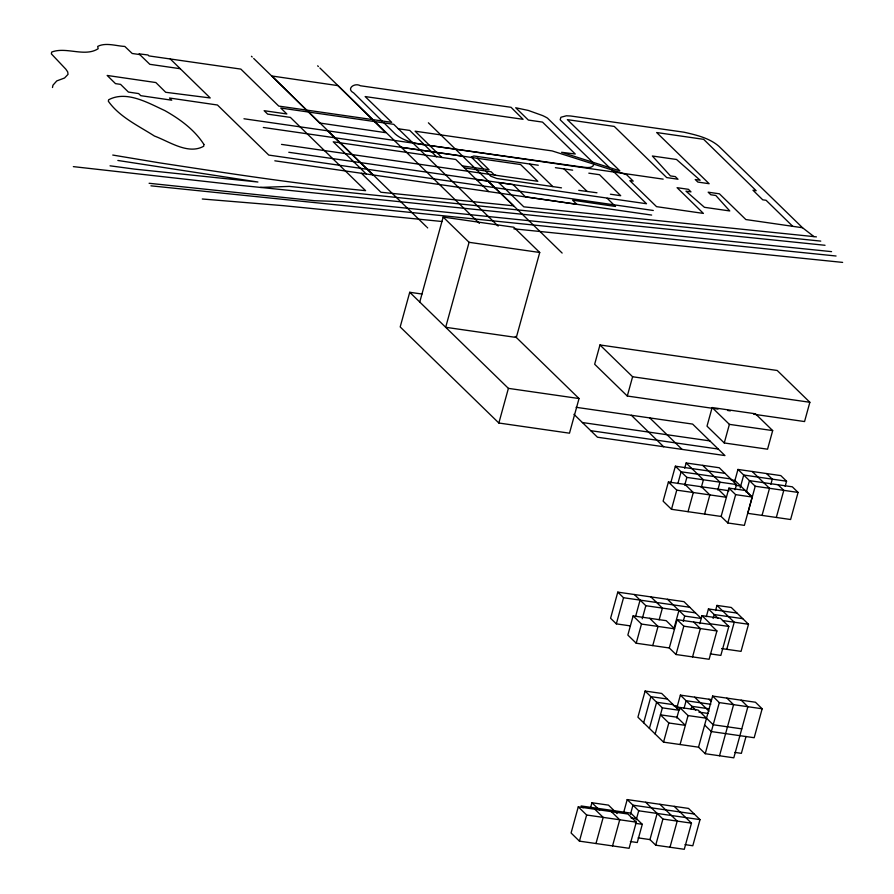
<?xml version="1.0" encoding="UTF-8"?>
<svg xmlns="http://www.w3.org/2000/svg" width="894" height="894" viewBox="0 0 894 894"><rect width="100%" height="100%" fill="white"/><g stroke="black" fill="none" stroke-linecap="round" stroke-linejoin="round"><path stroke-width="1.34" d="M52.478 87.523L52.958 85.198L56.769 80.918L64.536 78.013L68.045 74.347L67.698 71.9L65.832 69.173L51.371 53.886L51.673 52.064C66.156 46.443 84.751 57.384 98.15 48.723L97.703 46.41C105.738 42.219 116.131 46.007 124.814 46.443L132.2 53.484L139.743 54.568L149.812 64.312L180.275 68.726L210.213 97.96L165.703 92.283L155.858 82.55L107.168 75.454L115.494 83.634L120.578 84.371L128.412 92.071L138.615 93.568L140.794 95.68L171.737 100.195L169.491 98.016L217.454 105.011L268.781 155.087L653.29 210.481M421.957 294.037L409.731 292.282L400.188 326.925L498.852 423.018L569.489 433.188L579.033 398.545L515.257 336.423M419.755 302.038L443.156 217.063L513.804 227.232L539.73 252.488L516.319 337.463L445.681 327.293L469.082 242.308L443.156 217.063M498.852 423.018L508.395 388.365L409.731 292.282M753.709 414.235L804.555 421.555L809.863 402.278L777.221 370.485L599.963 344.961L594.655 364.238L627.297 396.031L712.496 408.301M627.297 396.031L632.606 376.754L599.963 344.961M667.427 599.271L684.692 616.078L701.231 618.469L683.977 601.662L617.788 592.13L610.58 618.268L616.335 623.867L630.125 625.856M616.335 623.867L623.531 597.728L617.788 592.13M578.273 806.857L571.076 832.996L579.435 841.142L629.085 848.294L636.282 822.156L627.923 814.009L578.273 806.857L586.632 815.004L636.282 822.156M729.079 490.739L668.399 482L663.113 501.154L671.483 509.301L721.123 516.453L727.828 522.979L744.378 525.37L752.189 497.03L745.484 490.504L728.934 488.124L721.123 516.453M633.12 615.91L641.479 624.057L674.579 628.817L666.22 620.671L633.12 615.91L627.845 635.075L636.204 643.222L669.304 647.982L676.009 654.509L709.11 659.28L716.91 630.952L710.205 624.414L677.104 619.654L669.304 647.982M670.679 483.185L675.361 466.199L725.012 473.351M635.768 615.798L640.082 600.109M677.875 483.565L681.116 471.797L730.756 478.949M579.435 841.142L586.632 815.004M671.483 509.301L676.758 490.147L668.399 482M642.238 618.782L645.837 605.707L634.338 594.51M590.498 807.941L591.929 802.745L608.479 805.125L617.106 813.529M636.204 643.222L641.479 624.057M684.715 468.21L686.156 462.98L719.257 467.741L736.511 484.548L735.069 489.778M684.703 485.241L686.86 477.407L675.361 466.199M712.127 407.552L707.009 426.159L724.263 442.966L767.555 449.201L772.684 430.595L755.43 413.788L712.127 407.552L729.392 424.359L772.684 430.595M595.985 843.523L603.182 817.384L594.823 809.238M688.034 511.692L693.308 492.527L684.949 484.38M659.146 619.855L662.387 608.099L650.877 596.89M652.754 645.602L658.029 626.437L649.67 618.29M645.11 691.051L662.365 707.858L678.915 710.238L661.661 693.431L645.11 691.051L637.914 717.189L663.527 742.143L698.527 747.183L705.232 753.709L733.795 757.821L747.876 706.718L741.171 700.181M701.254 487.632L703.41 479.787L686.156 462.98M643.658 722.788L650.866 696.649L667.416 699.03M612.535 845.914L619.732 819.776L611.373 811.629M704.584 514.072L709.858 494.907L701.488 486.761M724.263 442.966L729.392 424.359M673.897 628.773L678.937 610.479M623.61 812.657L627.208 799.582L688.503 808.411L700.013 819.619L692.805 845.758L685.016 844.629M649.413 728.386L656.621 702.248L673.16 704.628M717.804 490.013L719.961 482.168L702.706 465.361M683.251 621.308L684.692 616.078M630.449 814.333L632.963 805.181L694.258 814.009M676.009 654.509L683.809 626.18L677.104 619.654M655.168 733.996L662.365 707.858M636.193 819.932L638.718 810.791L627.208 799.582M734.41 482.347L737.963 469.439L780.808 475.608L786.564 481.207L785.144 486.37M663.527 742.143L668.813 722.978L660.442 714.831L676.993 717.211L685.363 725.358L668.813 722.978M583.056 807.83L581.134 805.963L630.784 813.104L642.283 824.313L637.266 842.528L630.371 841.533M699.801 623.688L702.014 615.653L720.452 618.302L728.822 626.448L720.843 655.403L710.305 653.883M676.814 708.026L680.368 695.119L711.535 699.611M727.828 522.979L735.639 494.65L728.934 488.124M692.559 656.9L700.36 628.56L693.655 622.034M676.758 718.083L679.697 707.422L698.136 710.082L713.211 724.755L741.774 728.867M740.165 487.945L743.719 475.038L786.564 481.207M706.305 616.692L708.439 608.948L737.002 613.072M683.988 708.473L686.123 700.728L710.797 704.282M674.221 806.354L691.475 823.162L684.279 849.3L655.715 845.188L649.96 839.589L657.157 813.439M746.266 492.259L749.474 480.648L792.319 486.817L798.074 492.415L790.609 519.515L747.753 513.346L755.229 486.247L737.963 469.439M713.133 618.424L714.194 614.558L742.758 618.67M715.546 610.568L716.977 605.406L731.258 607.462L748.513 624.269L741.048 651.368L721.57 648.575M680.077 744.523L688.056 715.569L679.697 707.422M691.163 708.908L691.878 706.327L708.752 708.763M655.715 845.188L662.912 819.049L645.658 802.242M669.997 847.244L677.194 821.105L659.94 804.298M762.046 515.402L769.51 488.303L752.245 471.496M698.527 747.183L712.607 696.068L755.452 702.237L762.157 708.774L754.178 737.729L711.333 731.56L704.628 725.023M770.863 484.313L772.282 479.15L766.527 473.552M726.766 649.312L734.231 622.213L716.977 605.406M705.232 753.709L719.312 702.606L712.607 696.068M776.327 517.458L783.792 490.359L778.037 484.76M719.514 755.765L733.594 704.662L726.889 698.125M746.032 736.433L741.372 753.351L734.879 752.413M260.433 187.416L289.332 186.399L820.759 241.112M202.29 198.993L283.432 205.676L442.072 221.511M825.039 245.28L239.257 185.248L73.353 166.63M831.565 251.639L342.737 201.631L314.464 200.703L149.097 183.281M150.93 185.829L836.069 256.008M513.838 228.819L842.629 262.4M816.412 236.876L523.806 206.838L498.606 182.521L646.507 203.731L611.865 169.916L552.134 150.918L415.107 131.195L441.904 157.512M424.393 144.75C414.235 143.23 403.317 140.917 395.327 134.089L384.029 122.925M578.742 190.333L596.969 192.78M110.04 165.815L134.547 169.111L257.908 182.018L117.852 160.462M476.413 179.593L487.833 181.147L513.625 205.821L380.911 192.244L361.444 173.28M429.656 145.51L578.798 166.575C583.123 166.686 592.409 169.826 593.907 164.25M381.995 120.947L353.622 92.853C345.732 88.819 354.739 82.282 360.405 85.757L511.055 107.302L523.068 119.304L365.154 96.563L391.706 122.344L278.749 106.084L240.855 69.106L148.952 55.92L147.979 54.981L139.084 53.852L139.743 54.568M112.756 155.053L159.534 162.853C228.048 173.257 296.584 184.019 365.59 190.657L290.382 117.405L267.675 114.13L264.143 110.7L286.851 113.963L280.75 108.029L393.74 124.322L398.311 128.77L409.754 130.423L436.641 156.763M243.961 118.768L663.169 179.135M538.277 165.234L473.842 155.992L471.283 157.042L483.43 168.944L489.052 169.748L477.284 158.294L520.599 164.53L537.83 181.303L494.516 175.068L491.119 171.771L464.388 167.893M555.397 167.67L572.652 170.162M588.822 173.168L599.539 174.71L620.693 195.697L610.434 194.221M401.104 147.32L462.634 156.148M263.317 127.473L478.424 158.45M281.509 144.392L495.656 175.235M561.488 187.852L496.807 178.509L490.828 176.219L485.498 170.955M288.784 152.282L513.1 184.577L525.415 196.803L576.742 204.279L572.618 200.2L615.497 206.458L607.171 198.278M813.976 236.608L802.555 227.746L745.853 219.544L719.424 193.808L708.171 192.188L710.808 194.758L715.803 195.473L729.761 210.95L704.427 207.307L685.977 191.16L690.973 191.875L688.425 189.316L677.082 187.684L703.41 213.409L656.554 206.659L629.845 180.644L633.209 181.124L626.605 174.699L611.865 169.916M274.816 160.808L651.648 215.074M469.082 242.308L539.73 252.488M632.606 376.754L809.863 402.278M715.245 408.692L717.994 409.094M727.604 410.48L730.353 410.871M508.395 388.365L579.033 398.545M576.105 407.306L692.626 424.091L724.945 455.571L597.46 437.211L573.948 414.313M582.396 422.538L709.881 440.898M590.755 430.684L718.251 449.045M730.979 479.888L734.935 480.458L752.189 497.265M755.229 486.247L798.074 492.415M686.86 477.407L736.511 484.548M735.416 485.308L740.679 486.068M735.639 494.65L752.189 497.03M676.758 490.147L726.409 497.287L718.038 489.141M623.531 597.728L689.732 607.261M645.837 605.707L695.487 612.859M722.542 620.537L748.513 624.269M728.822 626.448L710.372 623.8L702.014 615.653M683.809 626.18L716.91 630.952M719.312 702.606L762.157 708.774M673.383 705.578L677.339 706.148L680.211 708.953M698.929 712.116L708.014 713.423M688.056 715.569L706.506 718.228M638.718 810.791L700.013 819.619M662.912 819.049L691.475 823.162M631.019 817.921L636.539 818.714M635.388 823.318L642.283 824.313M638.104 837.879L649.96 839.589M462.321 165.871L483.43 168.944M592.655 162.205L547.419 118.075A28.597 7.543 15.4 0 0 542.602 115.572L528.276 110.431L515.704 107.761L528.332 120.053L542.502 122.098L575.278 154.025L561.577 152.282L619.877 170.866L567.366 119.64L614.256 126.423L666.701 177.571L677.998 179.236L675.316 176.621L670.422 175.917L652.363 156.003L676.523 159.478L700.147 180.23L695.241 179.526L697.845 182.063L709.143 183.717L656.665 132.535L703.645 139.33L756.156 190.69L752.971 190.232L762.727 199.809L766.091 200.29L792.71 226.294M802.555 227.746L718.921 146.292C709.255 137.922 696.191 134.972 684.033 132.211L570.584 115.985L566.36 115.795L560.896 117.259L560.169 119.785L609.518 167.625M564.025 168.921L587.168 191.461M529.65 163.993L552.861 186.611M428.394 122.802L562.136 253.058M488.683 191.54L455.728 159.445L333.227 141.811L366.182 173.905M317.649 65.81L318.387 66.536M319.884 67.989L479.43 223.388M649.782 417.923L682.1 449.403M631.332 415.263L663.661 446.743M251.449 56.277L252.197 57.004M253.684 58.456L426.203 226.473M426.952 227.199L427.69 227.925M327.629 130.848L372.887 174.922M170.251 58.959L180.275 68.726M708.439 608.948L718.027 618.29M708.931 699.231L710.853 701.108M694.649 697.175L709.031 711.188M680.368 695.119L695.711 710.059M591.929 802.745L599.606 810.21M398.311 128.77L498.148 226.081M372.373 119.561L337.999 85.634L271.932 76.001L306.441 110.074M374.407 121.539L385.672 132.67L319.571 123.003L308.441 112.018M203.888 144.403L203.743 146.214C188.198 155.042 169.223 141.487 154.45 136.044C138.436 125.775 119.45 116.991 108.33 101.223L108.632 99.782C126.456 90.205 148.281 102.989 164.854 110.61C179.839 119.07 194.534 129.708 203.888 144.403"/></g></svg>
